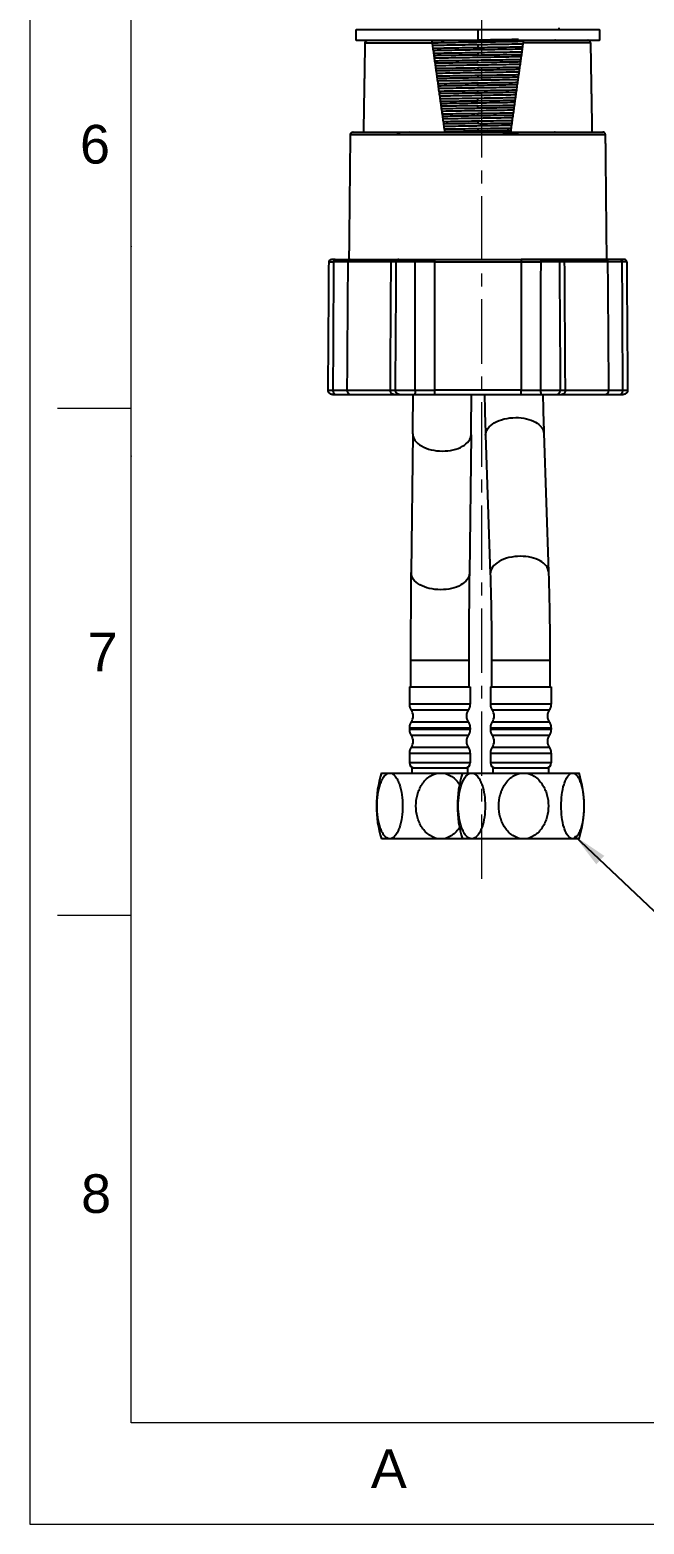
# Model space of a CAD drawing. Header units: millimetres. Extents: x 4823 to 5417, y 1245 to 2085.
# Drawn here: x 4822.7 to 4943.9, y 1245.4 to 1540.1 of the extents above; entities that cross this region are included whole.
import ezdxf

# ---------------------------------------------------------------- set-up
doc = ezdxf.new("R2010")
doc.units = ezdxf.units.MM
doc.linetypes.add('CENTERX2', pattern=[20.32, 12.7, -2.54, 2.54, -2.54])
for name, color, linetype, lineweight in [('CENTER', 1, 'CENTERX2', 15), ('DIM_', 3, 'Continuous', 9), ('FORM', 7, 'Continuous', 13)]:
    doc.layers.add(name, color=color, linetype=linetype, lineweight=lineweight)
doc.styles.get("Standard").update_dxf_attribs({"font": 'arial.ttf'})
doc.dimstyles.new('사본 Standard', dxfattribs={"dimtxt": 3, "dimasz": 3, "dimexe": 1, "dimexo": 1, "dimgap": 0.8, "dimtad": 1, "dimdec": 1, "dimdsep": 46, "dimtxsty": 'Standard', "dimcen": 0.09, "dimclrd": 3, "dimclre": 3, "dimclrt": 4, "dimadec": 0, "dimazin": 0, "dimtfac": 1, "dimtdec": 1, "dimtmove": 0, "dimatfit": 3, "dimfxl": 1.25, "dimtolj": 1, "dimtzin": 0, "dimarcsym": 1})

msp = doc.modelspace()

# ---------------------------------------------------------------- linework, layer by layer
msp.add_line((4885.74, 1494.83), (4936.49, 1494.83))
at = {"color": 7, "linetype": 'Continuous'}
for p, q in [((4898.28, 1460.41), (4897.94, 1433.06)), ((4909.77, 1460.27), (4909.44, 1432.92)), ((4912.64, 1460.15), (4913.57, 1432.8)), ((4924.13, 1460.54), (4925.06, 1433.19)), ((4897.85, 1415.79), (4909.35, 1415.79)), ((4897.85, 1415.79), (4897.85, 1410.55)), ((4909.35, 1415.79), (4909.35, 1410.55)), ((4913.83, 1415.79), (4925.33, 1415.79)), ((4913.83, 1415.79), (4913.83, 1410.55)), ((4925.33, 1415.79), (4925.33, 1410.55)), ((4897.6, 1410.55), (4909.6, 1410.55)), ((4897.6, 1410.55), (4897.6, 1407.11)), ((4909.6, 1410.55), (4909.6, 1407.11)), ((4913.58, 1410.55), (4925.58, 1410.55)), ((4913.58, 1410.55), (4913.58, 1407.11)), ((4925.58, 1410.55), (4925.58, 1407.11)), ((4909.6, 1407.11), (4897.6, 1407.11)), ((4909.22, 1405.94), (4897.97, 1405.94)), ((4925.58, 1407.11), (4913.58, 1407.11)), ((4925.2, 1405.94), (4913.95, 1405.94)), ((4897.97, 1403.65), (4909.22, 1403.65)), ((4913.95, 1403.65), (4925.2, 1403.65)), ((4897.6, 1402.49), (4909.6, 1402.49)), ((4897.6, 1402.49), (4897.6, 1402.11)), ((4909.6, 1402.11), (4897.6, 1402.11)), ((4909.22, 1400.94), (4897.97, 1400.94)), ((4909.6, 1402.49), (4909.6, 1402.11)), ((4913.58, 1402.49), (4925.58, 1402.49)), ((4913.58, 1402.49), (4913.58, 1402.11)), ((4925.58, 1402.11), (4913.58, 1402.11)), ((4925.2, 1400.94), (4913.95, 1400.94)), ((4925.58, 1402.49), (4925.58, 1402.11)), ((4897.6, 1397.49), (4909.6, 1397.49)), ((4897.6, 1397.49), (4897.6, 1395.55)), ((4897.97, 1398.65), (4909.22, 1398.65)), ((4909.6, 1397.49), (4909.6, 1395.55)), ((4913.58, 1397.49), (4925.58, 1397.49)), ((4913.58, 1397.49), (4913.58, 1395.55)), ((4913.95, 1398.65), (4925.2, 1398.65)), ((4925.58, 1397.49), (4925.58, 1395.55)), ((4909.6, 1395.55), (4897.6, 1395.55)), ((4898.1, 1394.55), (4909.1, 1394.55)), ((4898.1, 1394.55), (4898.1, 1393.55)), ((4909.1, 1394.55), (4909.1, 1393.55)), ((4925.58, 1395.55), (4913.58, 1395.55)), ((4914.08, 1394.55), (4925.08, 1394.55)), ((4914.08, 1394.55), (4914.08, 1393.55)), ((4925.08, 1394.55), (4925.08, 1393.55)), ((4892.1, 1393.55), (4931.08, 1393.55)), ((4931.08, 1380.55), (4892.1, 1380.55))]:
    msp.add_line(p, q, dxfattribs=at)
for centre, radius, start, end in [((3630.13, 1475.31), 1268.23, 359.32714, 359.67842), ((3627.92, 1475.33), 1281.95, 359.3272, 359.681), ((5374.07, 1475.35), 461.69, 180.8884, 181.8869), ((5371.86, 1475.29), 447.97, 180.9088, 181.8873), ((6288.54, 1416.83), 1390.7, 179.33118, 180.043), ((6288.68, 1416.83), 1379.34, 179.33143, 180.04331), ((4899.6, 1407.11), 2, 180, 215.6591), ((4896.35, 1404.78), 2, 0.59, 35.6591), ((4910.85, 1404.78), 2, 144.3409, 179.41), ((4907.6, 1407.11), 2, 324.3409, 0), ((4915.58, 1407.11), 2, 180, 215.6591), ((4912.33, 1404.78), 2, 0.59, 35.6591), ((4926.83, 1404.78), 2, 144.3409, 179.41), ((4923.58, 1407.11), 2, 324.3409, 0), ((4899.6, 1402.49), 2, 144.3409, 180), ((4896.35, 1404.82), 2, 324.3409, 359.41), ((4910.85, 1404.82), 2, 180.59, 215.6591), ((4907.6, 1402.49), 2, 0, 35.6591), ((4915.58, 1402.49), 2, 144.3409, 180), ((4912.33, 1404.82), 2, 324.3409, 359.41), ((4926.83, 1404.82), 2, 180.59, 215.6591), ((4923.58, 1402.49), 2, 0, 35.6591), ((4899.6, 1402.11), 2, 180, 215.6591), ((4896.35, 1399.78), 2, 0.59, 35.6591), ((4896.35, 1399.82), 2, 324.3409, 359.41), ((4910.85, 1399.78), 2, 144.3409, 179.41), ((4910.85, 1399.82), 2, 180.59, 215.6591), ((4907.6, 1402.11), 2, 324.3409, 0), ((4915.58, 1402.11), 2, 180, 215.6591), ((4912.33, 1399.78), 2, 0.59, 35.6591), ((4912.33, 1399.82), 2, 324.3409, 359.41), ((4926.83, 1399.78), 2, 144.3409, 179.41), ((4926.83, 1399.82), 2, 180.59, 215.6591), ((4923.58, 1402.11), 2, 324.3409, 0), ((4899.6, 1397.49), 2, 144.3409, 180), ((4907.6, 1397.49), 2, 0, 35.6591), ((4915.58, 1397.49), 2, 144.3409, 180), ((4923.58, 1397.49), 2, 0, 35.6591), ((4898.6, 1395.55), 1, 180, 270), ((4908.6, 1395.55), 1, 270, 0), ((4914.58, 1395.55), 1, 180, 270), ((4924.58, 1395.55), 1, 270, 0), ((4912.72, 1387.05), 21.63, 162.5077, 197.4923), ((4928.7, 1387.05), 21.63, 162.5077, 197.4923), ((4910.45, 1387.05), 21.63, 342.5077, 17.4923)]:
    msp.add_arc(centre, radius, start, end, dxfattribs=at)
at = {"lineweight": -3}
for points, weights in [([(4911.12, 1540.1), (4887.12, 1540.1), (4887.12, 1540.1)], [1, 0.707106781187, 1]), ([(4887.12, 1538.1), (4887.12, 1538.1), (4911.12, 1538.1)], [1, 0.707106781187, 1]), ([(4888.9, 1537.55), (4888.9, 1537.55), (4902.14, 1537.55)], [1, 0.837843470874, 1]), ([(4902.09, 1537.94), (4902.08, 1537.99), (4902.07, 1538.04)], [1.00018138776, 1.00009711703, 1]), ([(4902.14, 1537.54), (4902.14, 1537.6), (4902.13, 1537.66)], [1.00064820492, 1.00060940843, 1.00055310847]), ([(4904.62, 1519.95), (4903.34, 1529.01), (4902.14, 1537.55)], [0.885204992467, 0.875321584899, 0.868524332197]), ([(4911.12, 1538.1), (4935.12, 1538.1), (4935.12, 1538.1)], [1, 0.707106781187, 1]), ([(4917.62, 1519.95), (4918.89, 1529.01), (4920.09, 1537.55)], [0.885204992467, 0.875321584899, 0.868524332197]), ([(4933.34, 1537.55), (4933.34, 1537.55), (4920.09, 1537.55)], [1, 0.837843470874, 1]), ([(4920.16, 1538.04), (4920.16, 1537.99), (4920.15, 1537.95)], [1, 1.00003048769, 1.00004927092]), ([(4881.75, 1494.33), (4881.75, 1494.33), (4882.64, 1494.33)], [1, 0.923879532511, 1]), ([(4882.99, 1494.83), (4882.64, 1494.83), (4882.64, 1494.33)], [1, 0.709570736537, 1]), ([(4894, 1494.33), (4887.17, 1494.33), (4885.46, 1494.33)], [1, 0.945106627571, 1]), ([(4885.92, 1494.83), (4887.58, 1494.83), (4894.44, 1494.83)], [1, 0.943135436436, 1]), ([(4895.52, 1494.83), (4895.03, 1494.83), (4895.03, 1494.33)], [1, 0.709570736536, 1]), ([(4898.73, 1494.33), (4895.81, 1494.33), (4895.03, 1494.33)], [1, 0.707106781187, 1]), ([(4895.52, 1494.83), (4896.17, 1494.83), (4898.6, 1494.83)], [1, 0.707106781187, 1]), ([(4898.73, 1494.33), (4898.72, 1494.83), (4898.6, 1494.83)], [1, 0.709570736536, 1]), ([(4902.58, 1494.33), (4911.12, 1494.33), (4919.66, 1494.33)], [1, 0.945106627571, 1]), ([(4902.6, 1494.83), (4911.12, 1494.83), (4919.64, 1494.83)], [1, 0.943135436436, 1]), ([(4923.64, 1494.83), (4923.51, 1494.83), (4923.51, 1494.33)], [1, 0.709570736536, 1]), ([(4927.21, 1494.33), (4926.43, 1494.33), (4923.51, 1494.33)], [1, 0.707106781187, 1]), ([(4926.72, 1494.83), (4926.07, 1494.83), (4923.64, 1494.83)], [1, 0.707106781187, 1]), ([(4926.72, 1494.83), (4927.2, 1494.83), (4927.21, 1494.33)], [1, 0.709570736537, 1]), ([(4936.31, 1494.83), (4934.65, 1494.83), (4927.79, 1494.83)], [1, 0.943135436436, 1]), ([(4936.78, 1494.33), (4935.07, 1494.33), (4928.24, 1494.33)], [1, 0.945106627571, 1]), ([(4939.24, 1494.83), (4939.6, 1494.83), (4939.6, 1494.33)], [1, 0.709570736536, 1]), ([(4940.48, 1494.33), (4940.48, 1494.33), (4939.6, 1494.33)], [0.853553390593, 0.853553390593, 1]), ([(4881.58, 1469.05), (4881.58, 1469.05), (4882.51, 1469.05)], [1, 0.923879532511, 1]), ([(4885.28, 1469.04), (4887.01, 1469.04), (4893.85, 1469.04)], [1, 0.945515141595, 1]), ([(4894.86, 1469.05), (4895.69, 1469.05), (4898.77, 1469.05)], [1, 0.707106781187, 1]), ([(4919.69, 1469.05), (4911.12, 1469.05), (4902.55, 1469.05)], [1, 0.945515077098, 1]), ([(4902.58, 1468.2), (4911.12, 1468.2), (4919.66, 1468.2)], [1, 0.942180502973, 1]), ([(4923.47, 1469.05), (4923.47, 1468.2), (4923.69, 1468.2)], [1, 0.707106781187, 1]), ([(4923.47, 1469.05), (4926.55, 1469.05), (4927.38, 1469.05)], [1, 0.707106781187, 1]), ([(4923.69, 1468.2), (4925.95, 1468.2), (4926.56, 1468.2)], [1, 0.707106781187, 1]), ([(4926.56, 1468.2), (4927.38, 1468.2), (4927.38, 1469.05)], [1, 0.707106781187, 1]), ([(4928.39, 1469.04), (4935.23, 1469.04), (4936.96, 1469.04)], [1, 0.945515141595, 1]), ([(4939.72, 1469.05), (4940.66, 1469.05), (4940.66, 1469.05)], [1, 0.853553390593, 0.853553390593])]:
    msp.add_rational_spline(points, weights, degree=2, dxfattribs=at)
for points in [[(4887.12, 1538.1), (4887.12, 1539.1), (4887.12, 1540.1)], [(4927.12, 1540.52), (4927.12, 1540.27), (4927.12, 1540.01)], [(4935.12, 1540.1), (4935.12, 1539.1), (4935.12, 1538.1)], [(4888.61, 1519.95), (4888.75, 1528.75), (4888.9, 1537.55)], [(4933.34, 1537.55), (4933.48, 1528.75), (4933.63, 1519.95)], [(4933.34, 1537.55), (4933.48, 1528.75), (4933.63, 1519.95)], [(4885.74, 1494.83), (4885.87, 1507.14), (4885.99, 1519.46)], [(4936.25, 1519.46), (4936.37, 1507.14), (4936.49, 1494.83)], [(4881.58, 1469.05), (4881.67, 1481.69), (4881.75, 1494.33)], [(4882.99, 1494.83), (4884.46, 1494.83), (4885.92, 1494.83)], [(4939.24, 1494.83), (4937.78, 1494.83), (4936.31, 1494.83)], [(4940.48, 1494.33), (4940.57, 1481.69), (4940.66, 1469.05)], [(4883.11, 1468.2), (4884.59, 1468.2), (4886.06, 1468.2)], [(4894.6, 1468.2), (4895.14, 1468.2), (4895.68, 1468.2)], [(4926.56, 1468.2), (4927.1, 1468.2), (4927.64, 1468.2)], [(4936.18, 1468.2), (4937.65, 1468.2), (4939.13, 1468.2)]]:
    msp.add_open_spline(points, degree=2)
for points, degree in [([(4911.12, 1540.1), (4911.12, 1539.1), (4911.12, 1538.1)], 2), ([(4911.12, 1537.15), (4911.12, 1536.89), (4911.12, 1536.63)], 2), ([(4911.12, 1535.65), (4911.12, 1535.39), (4911.12, 1535.13)], 2), ([(4926.41, 1538.1), (4926.36, 1538.07), (4926.31, 1538.04), (4926.26, 1538.01)], 3), ([(4911.12, 1533.63), (4911.12, 1533.89), (4911.12, 1534.15)], 2), ([(4911.12, 1532.65), (4911.12, 1532.39), (4911.12, 1532.13)], 2), ([(4911.12, 1531.15), (4911.12, 1530.89), (4911.12, 1530.63)], 2), ([(4911.12, 1529.13), (4911.12, 1529.39), (4911.12, 1529.65)], 2), ([(4911.12, 1527.63), (4911.12, 1527.89), (4911.12, 1528.15)], 2), ([(4911.12, 1526.13), (4911.12, 1526.39), (4911.12, 1526.65)], 2), ([(4911.12, 1524.63), (4911.12, 1524.89), (4911.12, 1525.15)], 2), ([(4911.12, 1523.13), (4911.12, 1523.39), (4911.12, 1523.65)], 2), ([(4911.12, 1522.15), (4911.12, 1521.89), (4911.12, 1521.63)], 2), ([(4911.12, 1520.65), (4911.12, 1520.39), (4911.12, 1520.13)], 2), ([(4926.26, 1520.02), (4926.3, 1520), (4926.34, 1519.98), (4926.38, 1519.95)], 3), ([(4882.64, 1494.33), (4882.58, 1481.69), (4882.51, 1469.05)], 2), ([(4885.46, 1494.33), (4884.05, 1494.33), (4882.64, 1494.33)], 2), ([(4885.46, 1494.33), (4885.4, 1485.9), (4885.34, 1477.48), (4885.28, 1469.05)], 3), ([(4893.85, 1469.05), (4893.9, 1477.48), (4893.95, 1485.9), (4894, 1494.33)], 3), ([(4895.03, 1494.33), (4894.51, 1494.33), (4894, 1494.33)], 2), ([(4894.44, 1494.83), (4894.98, 1494.83), (4895.52, 1494.83)], 2), ([(4894.86, 1469.05), (4894.95, 1481.69), (4895.03, 1494.33)], 2), ([(4898.6, 1494.83), (4900.6, 1494.83), (4902.6, 1494.83)], 2), ([(4902.58, 1494.33), (4900.65, 1494.33), (4898.73, 1494.33)], 2), ([(4898.77, 1469.05), (4898.75, 1481.69), (4898.73, 1494.33)], 2), ([(4902.58, 1494.33), (4902.57, 1485.9), (4902.56, 1477.48), (4902.55, 1469.05)], 3), ([(4923.64, 1494.83), (4921.64, 1494.83), (4919.64, 1494.83)], 2), ([(4919.66, 1494.33), (4921.58, 1494.33), (4923.51, 1494.33)], 2), ([(4919.66, 1494.33), (4919.67, 1485.9), (4919.68, 1477.48), (4919.69, 1469.05)], 3), ([(4923.51, 1494.33), (4923.49, 1481.69), (4923.47, 1469.05)], 2), ([(4927.79, 1494.83), (4927.26, 1494.83), (4926.72, 1494.83)], 2), ([(4927.21, 1494.33), (4927.29, 1481.69), (4927.38, 1469.05)], 2), ([(4928.24, 1494.33), (4927.72, 1494.33), (4927.21, 1494.33)], 2), ([(4928.39, 1469.05), (4928.34, 1477.48), (4928.29, 1485.9), (4928.24, 1494.33)], 3), ([(4936.96, 1469.05), (4936.9, 1477.48), (4936.84, 1485.9), (4936.78, 1494.33)], 3), ([(4939.6, 1494.33), (4938.19, 1494.33), (4936.78, 1494.33)], 2), ([(4939.72, 1469.05), (4939.66, 1481.69), (4939.6, 1494.33)], 2), ([(4882.51, 1469.05), (4883.9, 1469.05), (4885.28, 1469.05)], 2), ([(4893.85, 1469.05), (4894.35, 1469.05), (4894.86, 1469.05)], 2), ([(4898.55, 1468.2), (4900.57, 1468.2), (4902.58, 1468.2)], 2), ([(4898.77, 1469.05), (4900.66, 1469.05), (4902.55, 1469.05)], 2), ([(4919.66, 1468.2), (4921.67, 1468.2), (4923.69, 1468.2)], 2), ([(4919.69, 1469.05), (4921.58, 1469.05), (4923.47, 1469.05)], 2), ([(4927.38, 1469.05), (4927.88, 1469.05), (4928.39, 1469.05)], 2), ([(4936.96, 1469.05), (4938.34, 1469.05), (4939.72, 1469.05)], 2)]:
    msp.add_open_spline(points, degree=degree, dxfattribs=at)
for points, weights in [([(4935.12, 1540.1), (4935.12, 1540.1), (4911.12, 1540.1)], [1, 0.707106781187, 1]), ([(4888.9, 1537.55), (4888.9, 1538.05), (4889.4, 1538.04)], [1, 0.707106781187, 1]), ([(4881.75, 1494.33), (4881.76, 1494.83), (4882.26, 1494.83)], [1, 0.707106781187, 1]), ([(4882.99, 1494.83), (4882.26, 1494.83), (4882.26, 1494.83)], [1, 0.923879532511, 1]), ([(4939.98, 1494.83), (4939.98, 1494.83), (4939.24, 1494.83)], [1, 0.923879532511, 1]), ([(4882.42, 1468.2), (4881.57, 1468.2), (4881.58, 1469.05)], [1, 0.707106781187, 1]), ([(4882.42, 1468.2), (4882.42, 1468.2), (4883.11, 1468.2)], [1, 0.923879532511, 1]), ([(4886.06, 1468.2), (4887.7, 1468.2), (4894.6, 1468.2)], [1, 0.942180502973, 1]), ([(4895.68, 1468.2), (4896.29, 1468.2), (4898.55, 1468.2)], [1, 0.707106781187, 1]), ([(4927.64, 1468.2), (4934.54, 1468.2), (4936.18, 1468.2)], [1, 0.942180502973, 1]), ([(4939.13, 1468.2), (4939.81, 1468.2), (4939.81, 1468.2)], [1, 0.923879532511, 1])]:
    msp.add_rational_spline(points, weights, degree=2)
for points, knots in [([(4911.17, 1538.13), (4911.99, 1538.15), (4913.64, 1538.17), (4916.08, 1538.21), (4917.9, 1538.24), (4918.89, 1538.25), (4919.13, 1538.26)], [0.054747, 0.054747, 0.054747, 0.054747, 2.521065, 5.04213, 7.563196, 8.43931, 8.43931, 8.43931, 8.43931]), ([(4902.13, 1537.63), (4902.12, 1537.69), (4902.12, 1537.75), (4902.11, 1537.8), (4902.1, 1537.85), (4902.09, 1537.9), (4902.09, 1537.94)], [-0.7648052, -0.7648052, -0.7648052, -0.7648052, -0.5695643, -0.5695643, -0.5695643, -0.3619061, -0.3619061, -0.3619061, -0.3619061]), ([(4902.13, 1537.99), (4902.7, 1538), (4903.97, 1538.02), (4905.36, 1538.05), (4906.13, 1538.06)], [40.786311, 40.786311, 40.786311, 40.786311, 42.858089, 45.285857, 45.285857, 45.285857, 45.285857]), ([(4920.18, 1537.79), (4919.67, 1537.78), (4918.45, 1537.76), (4916.41, 1537.73), (4914.01, 1537.69), (4911.55, 1537.65), (4909.07, 1537.61), (4906.66, 1537.57), (4904.36, 1537.53), (4902.92, 1537.5), (4902.22, 1537.49), (4902.19, 1537.49)], [279.187192, 279.187192, 279.187192, 279.187192, 281.08882, 283.554511, 286.020202, 288.485894, 290.951585, 293.417277, 295.882968, 298.348659, 298.475952, 298.475952, 298.475952, 298.475952]), ([(4911.12, 1537.15), (4910.28, 1537.13), (4908.61, 1537.11), (4906.18, 1537.07), (4904.02, 1537.04), (4902.76, 1537.02), (4902.23, 1537.01)], [0, 0, 0, 0, 2.521062, 5.042125, 7.563187, 9.516996, 9.516996, 9.516996, 9.516996]), ([(4902.29, 1536.49), (4902.79, 1536.5), (4904.03, 1536.52), (4906.16, 1536.56), (4908.62, 1536.6), (4910.29, 1536.62), (4911.12, 1536.63)], [-9.388002, -9.388002, -9.388002, -9.388002, -7.563198, -5.042132, -2.521066, 0, 0, 0, 0]), ([(4919.94, 1536.29), (4919.3, 1536.28), (4917.92, 1536.25), (4915.66, 1536.21), (4913.25, 1536.17), (4910.82, 1536.14), (4908.36, 1536.1), (4905.96, 1536.06), (4903.97, 1536.02), (4902.83, 1536), (4902.39, 1535.99)], [12.431138, 12.431138, 12.431138, 12.431138, 14.794148, 17.25984, 19.725531, 22.191223, 24.656914, 27.122606, 29.588297, 31.1906, 31.1906, 31.1906, 31.1906]), ([(4902.43, 1535.51), (4902.89, 1535.52), (4904.07, 1535.54), (4906.15, 1535.57), (4908.61, 1535.61), (4910.28, 1535.63), (4911.12, 1535.65)], [41.191287, 41.191287, 41.191287, 41.191287, 42.858123, 45.379189, 47.900255, 50.421321, 50.421321, 50.421321, 50.421321]), ([(4920.1, 1537.29), (4919.55, 1537.28), (4918.26, 1537.26), (4916.09, 1537.22), (4913.62, 1537.18), (4911.95, 1537.16), (4911.12, 1537.15)], [40.832697, 40.832697, 40.832697, 40.832697, 42.858062, 45.379124, 47.900187, 50.421249, 50.421249, 50.421249, 50.421249]), ([(4911.12, 1536.63), (4911.98, 1536.65), (4913.69, 1536.67), (4916.22, 1536.71), (4918.31, 1536.74), (4919.52, 1536.77), (4919.99, 1536.77)], [-23.109228, -23.109228, -23.109228, -23.109228, -20.541536, -17.973844, -15.406152, -13.72159, -13.72159, -13.72159, -13.72159]), ([(4911.12, 1535.65), (4911.98, 1535.66), (4913.69, 1535.69), (4916.22, 1535.72), (4918.27, 1535.76), (4919.44, 1535.78), (4919.87, 1535.79)], [0, 0, 0, 0, 2.567699, 5.135399, 7.703098, 9.233625, 9.233625, 9.233625, 9.233625]), ([(4911.12, 1535.13), (4911.95, 1535.15), (4913.63, 1535.17), (4916.1, 1535.21), (4918.15, 1535.24), (4919.33, 1535.26), (4919.77, 1535.27)], [-50.421325, -50.421325, -50.421325, -50.421325, -47.900259, -45.379192, -42.858126, -41.240399, -41.240399, -41.240399, -41.240399]), ([(4920.09, 1537.55), (4920.1, 1537.6), (4920.11, 1537.64), (4920.11, 1537.69), (4920.12, 1537.74), (4920.13, 1537.79), (4920.13, 1537.83), (4920.14, 1537.87), (4920.15, 1537.91), (4920.15, 1537.95)], [0, 0, 0, 0, 0.1432172, 0.1432172, 0.1432172, 0.311237, 0.311237, 0.311237, 0.4904467, 0.4904467, 0.4904467, 0.4904467]), ([(4911.12, 1535.13), (4910.29, 1535.12), (4908.63, 1535.1), (4906.15, 1535.06), (4904.11, 1535.03), (4902.93, 1535.01), (4902.5, 1535)], [-50.421313, -50.421313, -50.421313, -50.421313, -47.900248, -45.379182, -42.858116, -41.301723, -41.301723, -41.301723, -41.301723]), ([(4919.71, 1534.78), (4919.6, 1534.78), (4918.81, 1534.77), (4917.24, 1534.74), (4914.92, 1534.7), (4912.5, 1534.66), (4910.05, 1534.62), (4907.61, 1534.59), (4905.28, 1534.55), (4903.64, 1534.52), (4902.77, 1534.5), (4902.59, 1534.5)], [108.07985, 108.07985, 108.07985, 108.07985, 108.490422, 110.956114, 113.421805, 115.887497, 118.353188, 120.818879, 123.284571, 125.750262, 126.410771, 126.410771, 126.410771, 126.410771]), ([(4902.69, 1534.01), (4903.07, 1534.02), (4904.17, 1534.04), (4906.14, 1534.07), (4908.61, 1534.11), (4910.28, 1534.13), (4911.12, 1534.15)], [-8.904999, -8.904999, -8.904999, -8.904999, -7.563197, -5.042131, -2.521066, 0, 0, 0, 0]), ([(4911.12, 1533.63), (4910.29, 1533.62), (4908.62, 1533.6), (4906.15, 1533.56), (4904.19, 1533.53), (4903.08, 1533.51), (4902.71, 1533.5)], [-50.421249, -50.421249, -50.421249, -50.421249, -47.900186, -45.379124, -42.858062, -41.534026, -41.534026, -41.534026, -41.534026]), ([(4919.53, 1533.28), (4919.33, 1533.28), (4918.44, 1533.26), (4916.74, 1533.23), (4914.4, 1533.19), (4911.98, 1533.15), (4909.52, 1533.12), (4907.11, 1533.08), (4904.84, 1533.04), (4903.44, 1533.01), (4902.79, 1533)], [203.931063, 203.931063, 203.931063, 203.931063, 204.652388, 207.118079, 209.58377, 212.049462, 214.515153, 216.980845, 219.446536, 221.777599, 221.777599, 221.777599, 221.777599]), ([(4902.89, 1532.52), (4903.21, 1532.52), (4904.25, 1532.54), (4906.14, 1532.57), (4908.61, 1532.61), (4910.28, 1532.63), (4911.12, 1532.65)], [-8.66715, -8.66715, -8.66715, -8.66715, -7.563191, -5.042128, -2.521064, 0, 0, 0, 0]), ([(4911.12, 1534.15), (4911.95, 1534.16), (4913.61, 1534.18), (4916.08, 1534.22), (4918.12, 1534.26), (4919.27, 1534.27), (4919.69, 1534.28)], [0, 0, 0, 0, 2.521066, 5.042132, 7.563199, 9.065606, 9.065606, 9.065606, 9.065606]), ([(4919.61, 1533.77), (4919.21, 1533.76), (4918.08, 1533.74), (4916.07, 1533.71), (4913.63, 1533.67), (4911.95, 1533.65), (4911.12, 1533.63)], [-9.021131, -9.021131, -9.021131, -9.021131, -7.563192, -5.042128, -2.521064, 0, 0, 0, 0]), ([(4911.12, 1532.65), (4911.95, 1532.66), (4913.61, 1532.68), (4916.05, 1532.72), (4918.01, 1532.75), (4919.1, 1532.77), (4919.46, 1532.78)], [-50.421291, -50.421291, -50.421291, -50.421291, -47.900226, -45.379162, -42.858097, -41.58991, -41.58991, -41.58991, -41.58991]), ([(4911.12, 1532.13), (4910.29, 1532.12), (4908.62, 1532.1), (4906.15, 1532.06), (4904.28, 1532.03), (4903.25, 1532.01), (4902.95, 1532.01)], [0, 0, 0, 0, 2.521063, 5.042127, 7.56319, 8.623307, 8.623307, 8.623307, 8.623307]), ([(4919.3, 1531.78), (4918.99, 1531.77), (4917.97, 1531.75), (4916.12, 1531.72), (4913.73, 1531.68), (4911.25, 1531.64), (4908.8, 1531.6), (4906.41, 1531.57), (4904.47, 1531.53), (4903.37, 1531.51), (4903, 1531.51)], [299.71511, 299.71511, 299.71511, 299.71511, 300.814353, 303.280044, 305.745736, 308.211427, 310.677118, 313.14281, 315.608501, 316.935044, 316.935044, 316.935044, 316.935044]), ([(4903.1, 1531.02), (4903.35, 1531.03), (4904.34, 1531.04), (4906.15, 1531.07), (4908.62, 1531.11), (4910.29, 1531.13), (4911.12, 1531.15)], [41.96899, 41.96899, 41.96899, 41.96899, 42.858119, 45.379185, 47.900251, 50.421317, 50.421317, 50.421317, 50.421317]), ([(4911.12, 1530.63), (4910.29, 1530.62), (4908.62, 1530.6), (4906.17, 1530.56), (4904.37, 1530.53), (4903.39, 1530.51), (4903.15, 1530.51)], [0, 0, 0, 0, 2.521066, 5.042132, 7.563198, 8.405281, 8.405281, 8.405281, 8.405281]), ([(4919.07, 1530.27), (4918.63, 1530.26), (4917.45, 1530.24), (4915.42, 1530.21), (4913.02, 1530.17), (4910.56, 1530.13), (4908.12, 1530.09), (4905.76, 1530.05), (4904.14, 1530.03), (4903.32, 1530.01), (4903.2, 1530.01)], [32.945995, 32.945995, 32.945995, 32.945995, 34.51968, 36.985371, 39.451063, 41.916754, 44.382445, 46.848137, 49.313828, 49.725766, 49.725766, 49.725766, 49.725766]), ([(4903.3, 1529.53), (4903.49, 1529.53), (4904.41, 1529.54), (4906.16, 1529.57), (4908.61, 1529.61), (4910.28, 1529.63), (4911.12, 1529.65)], [42.192537, 42.192537, 42.192537, 42.192537, 42.858078, 45.379141, 47.900204, 50.421268, 50.421268, 50.421268, 50.421268]), ([(4919.38, 1532.26), (4919.05, 1532.26), (4917.98, 1532.24), (4916.06, 1532.21), (4913.63, 1532.17), (4911.95, 1532.15), (4911.12, 1532.13)], [41.661275, 41.661275, 41.661275, 41.661275, 42.858055, 45.379117, 47.900179, 50.421241, 50.421241, 50.421241, 50.421241]), ([(4911.12, 1531.15), (4911.95, 1531.16), (4913.61, 1531.18), (4916.05, 1531.22), (4917.91, 1531.25), (4918.94, 1531.27), (4919.22, 1531.27)], [0, 0, 0, 0, 2.521065, 5.042129, 7.563194, 8.577222, 8.577222, 8.577222, 8.577222]), ([(4919.15, 1530.76), (4918.95, 1530.76), (4918, 1530.74), (4916.21, 1530.71), (4913.68, 1530.67), (4911.97, 1530.65), (4911.12, 1530.63)], [35.290831, 35.290831, 35.290831, 35.290831, 35.990552, 38.561306, 41.13206, 43.702814, 43.702814, 43.702814, 43.702814]), ([(4911.12, 1529.65), (4911.98, 1529.66), (4913.69, 1529.69), (4916.21, 1529.72), (4917.94, 1529.75), (4918.85, 1529.77), (4919, 1529.77)], [0, 0, 0, 0, 2.570747, 5.141495, 7.712242, 8.246918, 8.246918, 8.246918, 8.246918]), ([(4911.12, 1529.13), (4910.29, 1529.12), (4908.63, 1529.1), (4906.2, 1529.06), (4904.45, 1529.03), (4903.53, 1529.02), (4903.35, 1529.01)], [-50.421276, -50.421276, -50.421276, -50.421276, -47.900212, -45.379148, -42.858084, -42.241748, -42.241748, -42.241748, -42.241748]), ([(4918.89, 1528.77), (4918.3, 1528.76), (4916.95, 1528.73), (4914.73, 1528.7), (4912.29, 1528.66), (4909.86, 1528.62), (4907.41, 1528.58), (4905.27, 1528.55), (4903.99, 1528.52), (4903.46, 1528.51)], [128.624577, 128.624577, 128.624577, 128.624577, 130.681645, 133.147336, 135.613028, 138.078719, 140.544411, 143.010102, 144.858434, 144.858434, 144.858434, 144.858434]), ([(4903.5, 1528.03), (4903.63, 1528.03), (4904.49, 1528.05), (4906.18, 1528.07), (4908.61, 1528.11), (4910.28, 1528.13), (4911.12, 1528.15)], [-8.000875, -8.000875, -8.000875, -8.000875, -7.563187, -5.042125, -2.521062, 0, 0, 0, 0]), ([(4911.12, 1527.63), (4910.29, 1527.62), (4908.62, 1527.6), (4906.16, 1527.56), (4904.49, 1527.53), (4903.65, 1527.52), (4903.56, 1527.52)], [-50.421313, -50.421313, -50.421313, -50.421313, -47.900247, -45.379181, -42.858116, -42.520822, -42.520822, -42.520822, -42.520822]), ([(4918.66, 1527.27), (4917.99, 1527.25), (4916.56, 1527.23), (4914.22, 1527.19), (4911.76, 1527.15), (4909.29, 1527.11), (4906.87, 1527.07), (4905.02, 1527.04), (4903.97, 1527.02), (4903.66, 1527.02)], [224.514087, 224.514087, 224.514087, 224.514087, 226.84361, 229.309302, 231.774993, 234.240685, 236.706376, 239.172067, 240.260093, 240.260093, 240.260093, 240.260093]), ([(4903.71, 1526.53), (4903.75, 1526.53), (4904.54, 1526.55), (4906.15, 1526.57), (4908.61, 1526.61), (4910.28, 1526.64), (4911.12, 1526.65)], [-7.726758, -7.726758, -7.726758, -7.726758, -7.563197, -5.042131, -2.521066, 0, 0, 0, 0]), ([(4918.97, 1529.26), (4918.78, 1529.25), (4917.85, 1529.24), (4916.08, 1529.21), (4913.62, 1529.17), (4911.95, 1529.15), (4911.12, 1529.13)], [42.174468, 42.174468, 42.174468, 42.174468, 42.8581, 45.379164, 47.900229, 50.421294, 50.421294, 50.421294, 50.421294]), ([(4911.12, 1528.15), (4911.95, 1528.16), (4913.62, 1528.18), (4916.09, 1528.22), (4917.79, 1528.25), (4918.67, 1528.26), (4918.81, 1528.27)], [0, 0, 0, 0, 2.521062, 5.042124, 7.563186, 8.058164, 8.058164, 8.058164, 8.058164]), ([(4918.74, 1527.75), (4918.62, 1527.75), (4917.77, 1527.74), (4916.09, 1527.71), (4913.63, 1527.67), (4911.95, 1527.65), (4911.12, 1527.63)], [-7.956425, -7.956425, -7.956425, -7.956425, -7.563193, -5.042129, -2.521064, 0, 0, 0, 0]), ([(4911.12, 1526.65), (4911.95, 1526.66), (4913.61, 1526.68), (4916.08, 1526.72), (4917.71, 1526.75), (4918.52, 1526.76), (4918.58, 1526.76)], [-50.421277, -50.421277, -50.421277, -50.421277, -47.900213, -45.379149, -42.858085, -42.643323, -42.643323, -42.643323, -42.643323]), ([(4903.76, 1526.02), (4903.84, 1526.02), (4904.65, 1526.03), (4906.27, 1526.06), (4908.69, 1526.1), (4910.31, 1526.12), (4911.12, 1526.13)], [-7.571785, -7.571785, -7.571785, -7.571785, -7.309426, -4.872951, -2.436475, 0, 0, 0, 0]), ([(4918.44, 1525.76), (4918.33, 1525.76), (4917.49, 1525.74), (4915.85, 1525.72), (4913.45, 1525.68), (4911, 1525.64), (4908.55, 1525.6), (4906.17, 1525.56), (4904.64, 1525.54), (4903.89, 1525.52), (4903.86, 1525.52)], [320.15433, 320.15433, 320.15433, 320.15433, 320.539884, 323.005576, 325.471267, 327.936958, 330.40265, 332.868341, 335.334033, 335.426841, 335.426841, 335.426841, 335.426841]), ([(4911.12, 1525.15), (4910.31, 1525.14), (4908.7, 1525.11), (4906.31, 1525.07), (4904.74, 1525.05), (4903.96, 1525.04), (4903.91, 1525.04)], [-36.547135, -36.547135, -36.547135, -36.547135, -34.110659, -31.674183, -29.237708, -29.060691, -29.060691, -29.060691, -29.060691]), ([(4911.12, 1524.63), (4910.29, 1524.62), (4908.62, 1524.6), (4906.2, 1524.56), (4904.68, 1524.53), (4903.97, 1524.52)], [-50.421246, -50.421246, -50.421246, -50.421246, -47.900184, -45.379122, -42.994939, -42.994939, -42.994939, -42.994939]), ([(4918.25, 1524.26), (4918.01, 1524.25), (4917.03, 1524.24), (4915.22, 1524.21), (4912.79, 1524.17), (4910.31, 1524.13), (4907.88, 1524.09), (4905.8, 1524.06), (4904.55, 1524.03), (4904.07, 1524.03)], [53.425963, 53.425963, 53.425963, 53.425963, 54.245211, 56.710903, 59.176594, 61.642285, 64.107977, 66.573668, 68.207401, 68.207401, 68.207401, 68.207401]), ([(4904.17, 1523.54), (4904.81, 1523.55), (4906.26, 1523.57), (4908.61, 1523.61), (4910.28, 1523.63), (4911.12, 1523.65)], [-7.204804, -7.204804, -7.204804, -7.204804, -5.042128, -2.521064, 0, 0, 0, 0]), ([(4911.12, 1526.13), (4911.95, 1526.15), (4913.63, 1526.17), (4916.1, 1526.21), (4917.69, 1526.23), (4918.47, 1526.25), (4918.51, 1526.25)], [-50.421322, -50.421322, -50.421322, -50.421322, -47.900256, -45.37919, -42.858124, -42.731231, -42.731231, -42.731231, -42.731231]), ([(4911.12, 1525.15), (4911.95, 1525.16), (4913.61, 1525.18), (4916.07, 1525.22), (4917.63, 1525.25), (4918.37, 1525.26)], [0, 0, 0, 0, 2.521066, 5.042132, 7.530118, 7.530118, 7.530118, 7.530118]), ([(4918.33, 1524.75), (4917.6, 1524.73), (4916.05, 1524.71), (4913.63, 1524.67), (4911.95, 1524.65), (4911.12, 1524.63)], [42.900266, 42.900266, 42.900266, 42.900266, 45.379144, 47.900207, 50.421271, 50.421271, 50.421271, 50.421271]), ([(4911.12, 1523.65), (4911.95, 1523.66), (4913.61, 1523.68), (4915.98, 1523.72), (4917.48, 1523.74), (4918.17, 1523.76)], [0, 0, 0, 0, 2.521064, 5.042129, 7.351945, 7.351945, 7.351945, 7.351945]), ([(4911.12, 1523.13), (4910.29, 1523.12), (4908.62, 1523.1), (4906.27, 1523.06), (4904.83, 1523.04), (4904.18, 1523.03)], [0, 0, 0, 0, 2.521064, 5.042128, 7.204262, 7.204262, 7.204262, 7.204262]), ([(4918.01, 1522.75), (4917.64, 1522.75), (4916.52, 1522.73), (4914.57, 1522.7), (4912.14, 1522.66), (4909.65, 1522.62), (4907.23, 1522.58), (4905.44, 1522.55), (4904.49, 1522.53), (4904.27, 1522.53)], [149.139185, 149.139185, 149.139185, 149.139185, 150.407176, 152.872868, 155.338559, 157.804251, 160.269942, 162.735633, 163.471905, 163.471905, 163.471905, 163.471905]), ([(4904.37, 1522.04), (4904.96, 1522.05), (4906.34, 1522.08), (4908.62, 1522.11), (4910.29, 1522.14), (4911.12, 1522.15)], [-6.999399, -6.999399, -6.999399, -6.999399, -5.042132, -2.521066, 0, 0, 0, 0]), ([(4911.12, 1521.63), (4910.29, 1521.62), (4908.62, 1521.6), (4906.35, 1521.56), (4904.98, 1521.54), (4904.39, 1521.53)], [-50.421327, -50.421327, -50.421327, -50.421327, -47.90026, -45.379194, -43.43449, -43.43449, -43.43449, -43.43449]), ([(4917.84, 1521.25), (4917.35, 1521.24), (4916.09, 1521.22), (4913.98, 1521.19), (4911.53, 1521.15), (4909.07, 1521.11), (4906.69, 1521.07), (4905.19, 1521.04), (4904.47, 1521.03)], [244.936825, 244.936825, 244.936825, 244.936825, 246.569142, 249.034833, 251.500524, 253.966216, 256.431907, 258.838928, 258.838928, 258.838928, 258.838928]), ([(4904.57, 1520.55), (4905.1, 1520.56), (4906.41, 1520.58), (4908.61, 1520.61), (4910.28, 1520.63), (4911.12, 1520.65)], [-6.781556, -6.781556, -6.781556, -6.781556, -5.042128, -2.521064, 0, 0, 0, 0]), ([(4918.1, 1523.24), (4917.43, 1523.23), (4915.97, 1523.21), (4913.63, 1523.17), (4911.95, 1523.15), (4911.12, 1523.13)], [43.148723, 43.148723, 43.148723, 43.148723, 45.379122, 47.900185, 50.421247, 50.421247, 50.421247, 50.421247]), ([(4911.12, 1522.15), (4911.95, 1522.16), (4913.61, 1522.18), (4915.92, 1522.22), (4917.36, 1522.24), (4917.99, 1522.25)], [0, 0, 0, 0, 2.521065, 5.04213, 7.168376, 7.168376, 7.168376, 7.168376]), ([(4911.12, 1521.63), (4911.95, 1521.65), (4913.63, 1521.67), (4915.91, 1521.71), (4917.29, 1521.73), (4917.87, 1521.74)], [0, 0, 0, 0, 2.521066, 5.042131, 7.007873, 7.007873, 7.007873, 7.007873]), ([(4911.12, 1520.65), (4911.95, 1520.66), (4913.62, 1520.68), (4915.85, 1520.72), (4917.19, 1520.74), (4917.73, 1520.75)], [-50.421313, -50.421313, -50.421313, -50.421313, -47.900247, -45.379182, -43.565605, -43.565605, -43.565605, -43.565605]), ([(4897.7, 1519.9), (4897.26, 1519.88), (4896.47, 1519.86), (4895.64, 1519.82), (4895.2, 1519.79), (4895.12, 1519.77), (4895.12, 1519.76)], [0, 0, 0, 0, 2.460594, 4.921189, 7.381783, 9.244555, 9.244555, 9.244555, 9.244555]), ([(4911.12, 1520.13), (4910.36, 1520.12), (4908.84, 1520.1), (4906.66, 1520.07), (4905.27, 1520.04), (4904.61, 1520.03)], [0, 0, 0, 0, 2.279366, 4.558733, 6.717956, 6.717956, 6.717956, 6.717956]), ([(4917.66, 1520.23), (4917.14, 1520.23), (4915.82, 1520.2), (4913.62, 1520.17), (4911.95, 1520.15), (4911.12, 1520.13)], [43.657185, 43.657185, 43.657185, 43.657185, 45.379185, 47.900251, 50.421317, 50.421317, 50.421317, 50.421317]), ([(4919.14, 1519.77), (4918.88, 1519.78), (4917.89, 1519.79), (4916.06, 1519.82), (4913.63, 1519.86), (4911.95, 1519.88), (4911.12, 1519.9)], [41.946713, 41.946713, 41.946713, 41.946713, 42.858065, 45.379127, 47.90019, 50.421252, 50.421252, 50.421252, 50.421252]), ([(4885.92, 1494.83), (4885.88, 1494.83), (4885.84, 1494.82), (4885.81, 1494.81), (4885.76, 1494.8), (4885.71, 1494.77), (4885.66, 1494.74), (4885.62, 1494.71), (4885.59, 1494.68), (4885.56, 1494.63), (4885.52, 1494.59), (4885.5, 1494.54), (4885.48, 1494.49), (4885.47, 1494.44), (4885.46, 1494.38), (4885.46, 1494.33)], [-0.8012683, -0.8012683, -0.8012683, -0.8012683, -0.6722082, -0.6722082, -0.6722082, -0.4973625, -0.4973625, -0.4973625, -0.3295684, -0.3295684, -0.3295684, -0.1648828, -0.1648828, -0.1648828, 0, 0, 0, 0]), ([(4894, 1494.33), (4894, 1494.38), (4894.01, 1494.44), (4894.02, 1494.49), (4894.04, 1494.54), (4894.06, 1494.59), (4894.09, 1494.63), (4894.12, 1494.68), (4894.16, 1494.71), (4894.2, 1494.74), (4894.24, 1494.77), (4894.28, 1494.8), (4894.33, 1494.81), (4894.37, 1494.82), (4894.4, 1494.83), (4894.44, 1494.83)], [-0.8072468, -0.8072468, -0.8072468, -0.8072468, -0.6423641, -0.6423641, -0.6423641, -0.4776785, -0.4776785, -0.4776785, -0.3098843, -0.3098843, -0.3098843, -0.1350386, -0.1350386, -0.1350386, -0.0059786, -0.0059786, -0.0059786, -0.0059786]), ([(4902.59, 1494.74), (4902.59, 1494.71), (4902.58, 1494.68), (4902.58, 1494.63), (4902.58, 1494.59), (4902.58, 1494.54), (4902.58, 1494.49), (4902.58, 1494.44), (4902.58, 1494.38), (4902.58, 1494.33)], [-0.4973625, -0.4973625, -0.4973625, -0.4973625, -0.3295684, -0.3295684, -0.3295684, -0.1648828, -0.1648828, -0.1648828, 0, 0, 0, 0]), ([(4919.65, 1494.74), (4919.65, 1494.71), (4919.65, 1494.68), (4919.65, 1494.63), (4919.66, 1494.59), (4919.66, 1494.54), (4919.66, 1494.49), (4919.66, 1494.44), (4919.66, 1494.38), (4919.66, 1494.33)], [0.3098843, 0.3098843, 0.3098843, 0.3098843, 0.4776785, 0.4776785, 0.4776785, 0.6423641, 0.6423641, 0.6423641, 0.8072468, 0.8072468, 0.8072468, 0.8072468]), ([(4927.8, 1494.83), (4927.83, 1494.83), (4927.87, 1494.82), (4927.91, 1494.81), (4927.95, 1494.8), (4928, 1494.77), (4928.04, 1494.74), (4928.08, 1494.71), (4928.12, 1494.68), (4928.15, 1494.63), (4928.18, 1494.59), (4928.2, 1494.54), (4928.21, 1494.49), (4928.23, 1494.44), (4928.24, 1494.38), (4928.24, 1494.33)], [-0.8012683, -0.8012683, -0.8012683, -0.8012683, -0.6722082, -0.6722082, -0.6722082, -0.4973625, -0.4973625, -0.4973625, -0.3295684, -0.3295684, -0.3295684, -0.1648828, -0.1648828, -0.1648828, 0, 0, 0, 0]), ([(4936.32, 1494.83), (4936.36, 1494.83), (4936.39, 1494.82), (4936.43, 1494.81), (4936.48, 1494.8), (4936.53, 1494.77), (4936.57, 1494.74), (4936.61, 1494.71), (4936.65, 1494.68), (4936.68, 1494.63), (4936.71, 1494.59), (4936.74, 1494.54), (4936.75, 1494.49), (4936.77, 1494.44), (4936.78, 1494.38), (4936.78, 1494.33)], [0.0059786, 0.0059786, 0.0059786, 0.0059786, 0.1350386, 0.1350386, 0.1350386, 0.3098843, 0.3098843, 0.3098843, 0.4776785, 0.4776785, 0.4776785, 0.6423641, 0.6423641, 0.6423641, 0.8072468, 0.8072468, 0.8072468, 0.8072468]), ([(4885.28, 1469.04), (4885.28, 1468.95), (4885.29, 1468.86), (4885.32, 1468.78), (4885.34, 1468.69), (4885.38, 1468.61), (4885.43, 1468.54), (4885.48, 1468.46), (4885.55, 1468.4), (4885.62, 1468.35), (4885.69, 1468.29), (4885.77, 1468.25), (4885.85, 1468.23), (4885.92, 1468.21), (4885.99, 1468.2), (4886.05, 1468.2)], [0.005971, 0.005971, 0.005971, 0.005971, 0.27783, 0.27783, 0.27783, 0.555346, 0.555346, 0.555346, 0.837848, 0.837848, 0.837848, 1.132066, 1.132066, 1.132066, 1.366222, 1.366222, 1.366222, 1.366222]), ([(4894.59, 1468.2), (4894.53, 1468.2), (4894.46, 1468.21), (4894.4, 1468.23), (4894.32, 1468.25), (4894.24, 1468.29), (4894.17, 1468.35), (4894.11, 1468.4), (4894.05, 1468.46), (4894, 1468.54), (4893.95, 1468.61), (4893.91, 1468.69), (4893.89, 1468.78), (4893.86, 1468.86), (4893.85, 1468.95), (4893.85, 1469.04)], [0.007729, 0.007729, 0.007729, 0.007729, 0.241884, 0.241884, 0.241884, 0.536103, 0.536103, 0.536103, 0.818605, 0.818605, 0.818605, 1.09612, 1.09612, 1.09612, 1.367979, 1.367979, 1.367979, 1.367979]), ([(4902.55, 1469.04), (4902.55, 1468.95), (4902.55, 1468.86), (4902.55, 1468.78), (4902.55, 1468.69), (4902.55, 1468.61), (4902.55, 1468.54), (4902.56, 1468.46), (4902.56, 1468.4), (4902.56, 1468.35), (4902.56, 1468.29), (4902.57, 1468.25), (4902.57, 1468.23)], [0.005971, 0.005971, 0.005971, 0.005971, 0.27783, 0.27783, 0.27783, 0.555346, 0.555346, 0.555346, 0.837848, 0.837848, 0.837848, 1.132066, 1.132066, 1.132066, 1.132066]), ([(4919.67, 1468.23), (4919.67, 1468.25), (4919.67, 1468.29), (4919.68, 1468.35), (4919.68, 1468.4), (4919.68, 1468.46), (4919.68, 1468.54), (4919.69, 1468.61), (4919.69, 1468.69), (4919.69, 1468.78), (4919.69, 1468.86), (4919.69, 1468.95), (4919.69, 1469.04)], [0.241884, 0.241884, 0.241884, 0.241884, 0.536103, 0.536103, 0.536103, 0.818605, 0.818605, 0.818605, 1.09612, 1.09612, 1.09612, 1.367979, 1.367979, 1.367979, 1.367979]), ([(4928.39, 1469.04), (4928.39, 1468.95), (4928.38, 1468.86), (4928.35, 1468.78), (4928.33, 1468.69), (4928.29, 1468.61), (4928.24, 1468.54), (4928.19, 1468.46), (4928.13, 1468.4), (4928.06, 1468.35), (4928, 1468.29), (4927.92, 1468.25), (4927.84, 1468.23), (4927.78, 1468.21), (4927.71, 1468.2), (4927.64, 1468.2)], [0.005971, 0.005971, 0.005971, 0.005971, 0.27783, 0.27783, 0.27783, 0.555346, 0.555346, 0.555346, 0.837848, 0.837848, 0.837848, 1.132066, 1.132066, 1.132066, 1.366222, 1.366222, 1.366222, 1.366222]), ([(4936.18, 1468.2), (4936.25, 1468.2), (4936.32, 1468.21), (4936.39, 1468.23), (4936.47, 1468.25), (4936.55, 1468.29), (4936.62, 1468.35), (4936.69, 1468.4), (4936.75, 1468.46), (4936.8, 1468.54), (4936.85, 1468.61), (4936.89, 1468.69), (4936.92, 1468.78), (4936.95, 1468.86), (4936.96, 1468.95), (4936.96, 1469.04)], [0.007729, 0.007729, 0.007729, 0.007729, 0.241884, 0.241884, 0.241884, 0.536103, 0.536103, 0.536103, 0.818605, 0.818605, 0.818605, 1.09612, 1.09612, 1.09612, 1.367979, 1.367979, 1.367979, 1.367979])]:
    msp.add_open_spline(points, degree=3, knots=knots, dxfattribs=at)
for points, weights, knots in [([(4933.34, 1537.55), (4933.33, 1537.75), (4933.19, 1537.9), (4933.04, 1538.04), (4932.83, 1538.04)], [0.993201446042, 0.853553390593, 0.853553390593, 0.853553390593, 1], [0.0097775, 0.0097775, 0.0097775, 0.4162846, 0.4162846, 0.8325693, 0.8325693, 0.8325693]), ([(4885.99, 1519.45), (4885.99, 1519.66), (4886.14, 1519.81), (4886.28, 1519.95), (4886.49, 1519.95)], [1, 0.853553390593, 0.853553390593, 0.853553390593, 1], [0, 0, 0, 0.4162846, 0.4162846, 0.8325693, 0.8325693, 0.8325693]), ([(4886.49, 1519.95), (4886.49, 1519.95), (4911.12, 1519.95), (4935.75, 1519.95), (4935.75, 1519.95)], [1, 0.707106781187, 1, 0.707106781187, 1], [-154.739145, -154.739145, -154.739145, -116.054359, -116.054359, -77.369573, -77.369573, -77.369573]), ([(4936.25, 1519.46), (4936.25, 1519.66), (4936.1, 1519.81), (4935.95, 1519.95), (4935.75, 1519.95)], [0.995895694351, 0.853553390593, 0.853553390593, 0.853553390593, 1], [0.0058748, 0.0058748, 0.0058748, 0.4162846, 0.4162846, 0.8325693, 0.8325693, 0.8325693]), ([(4940.48, 1494.33), (4940.48, 1494.54), (4940.34, 1494.68), (4940.19, 1494.83), (4939.98, 1494.83)], [0.997126641142, 0.853553390593, 0.853553390593, 0.853553390593, 1], [0.0041041, 0.0041041, 0.0041041, 0.4162846, 0.4162846, 0.8325693, 0.8325693, 0.8325693]), ([(4940.66, 1469.04), (4940.66, 1468.69), (4940.41, 1468.44), (4940.16, 1468.2), (4939.81, 1468.2)], [1, 0.853553390593, 0.853553390593, 0.853553390593, 1], [0, 0, 0, 0.702057, 0.702057, 1.404114, 1.404114, 1.404114])]:
    msp.add_rational_spline(points, weights, degree=2, knots=knots)
for points, weights, knots in [([(4885.99, 1519.46), (4885.99, 1519.46), (4911.12, 1519.46), (4936.25, 1519.46), (4936.25, 1519.46)], [1, 0.707106781187, 1, 0.707106781187, 1], [-78.948144, -78.948144, -78.948144, -39.474072, -39.474072, 0, 0, 0]), ([(4882.51, 1469.05), (4882.51, 1468.7), (4882.69, 1468.45), (4882.86, 1468.2), (4883.11, 1468.2)], [1, 0.923210217113, 1, 0.923210217113, 1], [0, 0, 0, 0.66855, 0.66855, 1.3371, 1.3371, 1.3371]), ([(4895.68, 1468.2), (4895.34, 1468.2), (4895.1, 1468.45), (4894.86, 1468.7), (4894.86, 1469.05)], [1, 0.923210217113, 1, 0.923210217113, 1], [0, 0, 0, 0.66855, 0.66855, 1.3371, 1.3371, 1.3371]), ([(4898.77, 1469.05), (4898.77, 1468.7), (4898.71, 1468.45), (4898.64, 1468.2), (4898.55, 1468.2)], [1, 0.923210217113, 1, 0.923210217113, 1], [0, 0, 0, 0.66855, 0.66855, 1.3371, 1.3371, 1.3371]), ([(4939.13, 1468.2), (4939.37, 1468.2), (4939.55, 1468.45), (4939.73, 1468.7), (4939.72, 1469.05)], [1, 0.923210217113, 1, 0.923210217113, 1], [0, 0, 0, 0.66855, 0.66855, 1.3371, 1.3371, 1.3371])]:
    msp.add_rational_spline(points, weights, degree=2, knots=knots, dxfattribs=at)
at = {"color": 7, "linetype": 'Continuous'}
for points, knots in [([(4912.64, 1460.15), (4912.62, 1460.61), (4913.02, 1461.66), (4914.43, 1462.76), (4916.36, 1463.47), (4917.84, 1463.64), (4918.61, 1463.64)], [0, 0, 0, 0, 0.184443, 0.413679, 0.69289, 1, 1, 1, 1]), ([(4918.61, 1463.64), (4919.32, 1463.64), (4920.66, 1463.5), (4922.43, 1462.88), (4923.72, 1461.9), (4924.11, 1460.96), (4924.13, 1460.54)], [0, 0, 0, 0, 0.3088, 0.585268, 0.812996, 1, 1, 1, 1]), ([(4898.28, 1460.41), (4898.27, 1459.96), (4898.67, 1458.95), (4900.04, 1457.89), (4901.92, 1457.2), (4903.36, 1457.04), (4904.11, 1457.04)], [0, 0, 0, 0, 0.185308, 0.414015, 0.692301, 1, 1, 1, 1]), ([(4904.11, 1457.04), (4904.83, 1457.04), (4906.22, 1457.19), (4908.04, 1457.85), (4909.37, 1458.86), (4909.77, 1459.83), (4909.77, 1460.27)], [0, 0, 0, 0, 0.3083, 0.585609, 0.81378, 1, 1, 1, 1]), ([(4919.54, 1436.29), (4918.77, 1436.29), (4917.29, 1436.13), (4915.36, 1435.41), (4913.95, 1434.31), (4913.55, 1433.26), (4913.57, 1432.8)], [0, 0, 0, 0, 0.30711, 0.586321, 0.815557, 1, 1, 1, 1]), ([(4925.06, 1433.19), (4925.04, 1433.62), (4924.65, 1434.55), (4923.36, 1435.53), (4921.59, 1436.15), (4920.25, 1436.29), (4919.54, 1436.29)], [0, 0, 0, 0, 0.187004, 0.414732, 0.6912, 1, 1, 1, 1]), ([(4903.77, 1429.7), (4903.02, 1429.7), (4901.59, 1429.85), (4899.71, 1430.54), (4898.33, 1431.6), (4897.94, 1432.61), (4897.94, 1433.06)], [0, 0, 0, 0, 0.307699, 0.585985, 0.814692, 1, 1, 1, 1]), ([(4909.44, 1432.92), (4909.44, 1432.49), (4909.04, 1431.51), (4907.71, 1430.5), (4905.89, 1429.84), (4904.5, 1429.7), (4903.77, 1429.7)], [0, 0, 0, 0, 0.18622, 0.414391, 0.6917, 1, 1, 1, 1]), ([(4913.57, 1432.8), (4913.61, 1431.5), (4913.77, 1425.83), (4913.83, 1420.16), (4913.83, 1415.79)], [0, 0, 0, 0, 0.2284, 1, 1, 1, 1]), ([(4925.06, 1433.19), (4925.1, 1431.86), (4925.27, 1426.06), (4925.33, 1420.26), (4925.33, 1415.79)], [0, 0, 0, 0, 0.22949, 1, 1, 1, 1]), ([(4891.22, 1387.05), (4891.22, 1387.79), (4891.32, 1389.23), (4891.68, 1390.96), (4892.17, 1392.17), (4892.67, 1393.03), (4893.32, 1393.55), (4893.74, 1393.55)], [0, 0, 0, 0, 0.301519, 0.585419, 0.713806, 0.827791, 1, 1, 1, 1]), ([(4893.74, 1393.55), (4894.16, 1393.55), (4894.81, 1393.03), (4895.31, 1392.17), (4895.8, 1390.96), (4896.17, 1389.23), (4896.26, 1387.79), (4896.26, 1387.05)], [0, 0, 0, 0, 0.172211, 0.286185, 0.414574, 0.69849, 1, 1, 1, 1]), ([(4898.9, 1387.05), (4898.9, 1387.8), (4899.1, 1389.3), (4900, 1391.37), (4901.56, 1393.05), (4903.06, 1393.55), (4903.8, 1393.55)], [0, 0, 0, 0, 0.250945, 0.501572, 0.751539, 1, 1, 1, 1]), ([(4903.8, 1393.55), (4904.56, 1393.55), (4906.09, 1393.03), (4907.14, 1391.86), (4907.54, 1391.21)], [0, 0, 0, 0, 0.49838, 1, 1, 1, 1]), ([(4907.25, 1387.05), (4907.25, 1387.79), (4907.36, 1389.23), (4907.74, 1390.96), (4908.26, 1392.17), (4908.79, 1393.05), (4909.47, 1393.55), (4909.91, 1393.55)], [0, 0, 0, 0, 0.298582, 0.580396, 0.708471, 0.822979, 1, 1, 1, 1]), ([(4909.91, 1393.55), (4910.35, 1393.55), (4911.02, 1393.05), (4911.56, 1392.17), (4912.07, 1390.96), (4912.46, 1389.23), (4912.56, 1387.79), (4912.56, 1387.05)], [0, 0, 0, 0, 0.177022, 0.29152, 0.419597, 0.701427, 1, 1, 1, 1]), ([(4915.24, 1387.05), (4915.24, 1387.8), (4915.44, 1389.3), (4916.34, 1391.37), (4917.9, 1393.05), (4919.4, 1393.55), (4920.13, 1393.55)], [0, 0, 0, 0, 0.251037, 0.501736, 0.751679, 1, 1, 1, 1]), ([(4920.13, 1393.55), (4920.87, 1393.55), (4922.37, 1393.05), (4923.93, 1391.37), (4924.83, 1389.3), (4925.03, 1387.8), (4925.03, 1387.05)], [0, 0, 0, 0, 0.248332, 0.498271, 0.748955, 1, 1, 1, 1]), ([(4927.56, 1387.05), (4927.56, 1387.79), (4927.65, 1389.23), (4927.97, 1390.95), (4928.41, 1392.16), (4928.84, 1393.01), (4929.41, 1393.55), (4929.8, 1393.55)], [0, 0, 0, 0, 0.307851, 0.596308, 0.725436, 0.838372, 1, 1, 1, 1]), ([(4929.8, 1393.55), (4930.19, 1393.55), (4930.77, 1393.01), (4931.2, 1392.16), (4931.63, 1390.95), (4931.96, 1389.23), (4932.04, 1387.79), (4932.04, 1387.05)], [0, 0, 0, 0, 0.16163, 0.274555, 0.403685, 0.692158, 1, 1, 1, 1]), ([(4893.74, 1380.55), (4893.32, 1380.55), (4892.67, 1381.06), (4892.17, 1381.93), (4891.68, 1383.14), (4891.32, 1384.87), (4891.22, 1386.31), (4891.22, 1387.05)], [0, 0, 0, 0, 0.172211, 0.286185, 0.414574, 0.69849, 1, 1, 1, 1]), ([(4896.26, 1387.05), (4896.26, 1386.31), (4896.17, 1384.87), (4895.8, 1383.14), (4895.31, 1381.93), (4894.81, 1381.06), (4894.16, 1380.55), (4893.74, 1380.55)], [0, 0, 0, 0, 0.301519, 0.585419, 0.713806, 0.827791, 1, 1, 1, 1]), ([(4903.8, 1380.55), (4903.06, 1380.55), (4901.56, 1381.05), (4900, 1382.73), (4899.1, 1384.8), (4898.9, 1386.3), (4898.9, 1387.05)], [0, 0, 0, 0, 0.248459, 0.498422, 0.74906, 1, 1, 1, 1]), ([(4909.91, 1380.55), (4909.47, 1380.55), (4908.79, 1381.05), (4908.26, 1381.93), (4907.74, 1383.14), (4907.36, 1384.86), (4907.25, 1386.31), (4907.25, 1387.05)], [0, 0, 0, 0, 0.177022, 0.29152, 0.419597, 0.701427, 1, 1, 1, 1]), ([(4912.56, 1387.05), (4912.56, 1386.31), (4912.46, 1384.86), (4912.07, 1383.14), (4911.56, 1381.93), (4911.02, 1381.05), (4910.35, 1380.55), (4909.91, 1380.55)], [0, 0, 0, 0, 0.298582, 0.580396, 0.708471, 0.822979, 1, 1, 1, 1]), ([(4920.13, 1380.55), (4919.4, 1380.55), (4917.9, 1381.05), (4916.34, 1382.73), (4915.44, 1384.8), (4915.24, 1386.3), (4915.24, 1387.05)], [0, 0, 0, 0, 0.248332, 0.498271, 0.748955, 1, 1, 1, 1]), ([(4925.03, 1387.05), (4925.03, 1386.3), (4924.83, 1384.8), (4923.93, 1382.73), (4922.37, 1381.05), (4920.87, 1380.55), (4920.13, 1380.55)], [0, 0, 0, 0, 0.251037, 0.501736, 0.751679, 1, 1, 1, 1]), ([(4929.8, 1380.55), (4929.41, 1380.55), (4928.84, 1381.09), (4928.41, 1381.94), (4927.97, 1383.15), (4927.65, 1384.87), (4927.56, 1386.31), (4927.56, 1387.05)], [0, 0, 0, 0, 0.16163, 0.274555, 0.403685, 0.692158, 1, 1, 1, 1]), ([(4932.04, 1387.05), (4932.04, 1386.31), (4931.96, 1384.87), (4931.63, 1383.15), (4931.2, 1381.94), (4930.77, 1381.09), (4930.19, 1380.55), (4929.8, 1380.55)], [0, 0, 0, 0, 0.307851, 0.596308, 0.725436, 0.838372, 1, 1, 1, 1]), ([(4907.54, 1382.88), (4907.14, 1382.24), (4906.09, 1381.07), (4904.55, 1380.55), (4903.8, 1380.55)], [0, 0, 0, 0, 0.501623, 1, 1, 1, 1])]:
    msp.add_open_spline(points, degree=3, knots=knots, dxfattribs=at)
at = {"layer": 'CENTER'}
msp.add_line((4911.9, 1372.67), (4911.9, 1825.15), dxfattribs=at)
at = {"layer": 'FORM', "color": 7, "linetype": 'Continuous'}
for p, q in [((4822.73, 2085.43), (4822.73, 1245.43)), ((4842.73, 1465.43), (4828.19, 1465.43)), ((4842.73, 1365.43), (4828.19, 1365.43)), ((4822.73, 1245.43), (5416.73, 1245.43))]:
    msp.add_line(p, q, dxfattribs=at)
at = {"layer": 'FORM', "linetype": 'Continuous'}
for p, q in [((4842.73, 1265.43), (4842.73, 2065.43)), ((5396.73, 1265.43), (4842.73, 1265.43))]:
    msp.add_line(p, q, dxfattribs=at)
at = {"layer": 'FORM'}
for p in [(4842.73, 1497.41), (4842.73, 1497.41), (4842.73, 1456.02), (4842.73, 1456.02)]:
    msp.add_point(p, dxfattribs=at)

# ---------------------------------------------------------------- texts
at = {"layer": 'FORM', "char_height": 7.62, "attachment_point": 5}
for s, width, insert in [('6', 50, (4835.58, 1517.49)), ('7', 50, (4837.08, 1417.41)), ('8', 50, (4835.8, 1310.55)), ('A', 10, (4893.55, 1256.35))]:
    msp.add_mtext_dynamic_manual_height_columns(s, width=width, gutter_width=12.5, heights=[0], dxfattribs=dict(at, insert=insert))

# ---------------------------------------------------------------- leaders
at = {"layer": 'DIM_'}
msp.add_leader([(4930.18, 1381.19), (4945.86, 1366.34), (4982.62, 1366.34)], dimstyle='사본 Standard', override={"dimscale": 1, "dimasz": 7, "dimtad": 0}, dxfattribs=at)

doc.saveas('drawing.dxf')
